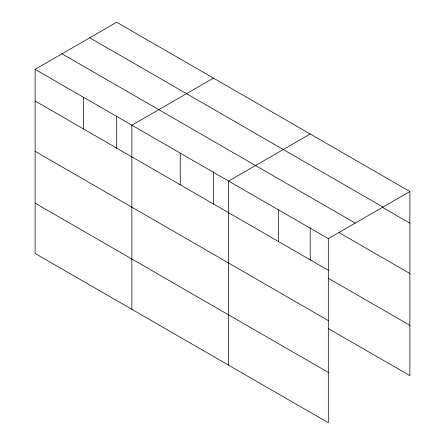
<?xml version="1.0" encoding="UTF-8"?>
<svg xmlns="http://www.w3.org/2000/svg" width="445" height="445" viewBox="0 0 445 445"><rect width="100%" height="100%" fill="white"/><g stroke="black" fill="none" stroke-linecap="round" stroke-linejoin="round"><path stroke-width="0.67" d="M328.315 320.6L328.315 238.631L35.111 69.348L35.111 253.466L328.315 422.75L328.315 320.6L35.111 151.317M328.215 328.499L409.889 375.652L409.889 191.534L116.685 22.25L35.111 69.348M213.444 78.114L131.865 125.212L131.865 309.331M310.198 133.978L228.624 181.076L228.624 365.195M328.315 238.631L409.889 191.534M89.762 37.792L382.973 207.075M382.266 207.242L409.889 223.19M62.027 53.806L355.238 223.09M339.029 232.59L409.889 273.503M35.111 101.004L328.315 270.287M328.215 278.186L409.889 325.339M35.111 203.154L328.315 372.437M310.198 227.695L310.198 260.18M278.47 209.851L278.47 241.507M213.444 171.831L213.444 204.316M180.247 153.141L180.247 184.797M116.685 115.973L116.685 148.452M83.488 97.277L83.488 128.939"/></g></svg>
